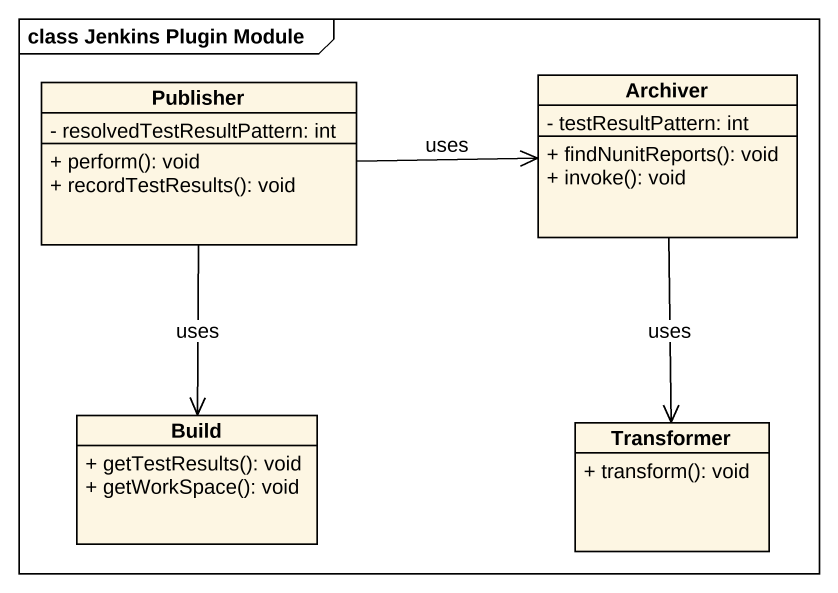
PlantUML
@startuml
mainframe class Jenkins Plugin Module
hide circle
hide empty members
skinparam classAttributeIconSize 0
class Publisher {
  - resolvedTestResultPattern: int
  + perform(): void
  + recordTestResults(): void
}
class Archiver {
  - testResultPattern: int
  + findNunitReports(): void
  + invoke(): void
}
class Build {
  + getTestResults(): void
  + getWorkSpace(): void
}
class Transformer {
  + transform(): void
}
Publisher -right-> Archiver : uses
Publisher --> Build : uses
Archiver --> Transformer : uses
@enduml
